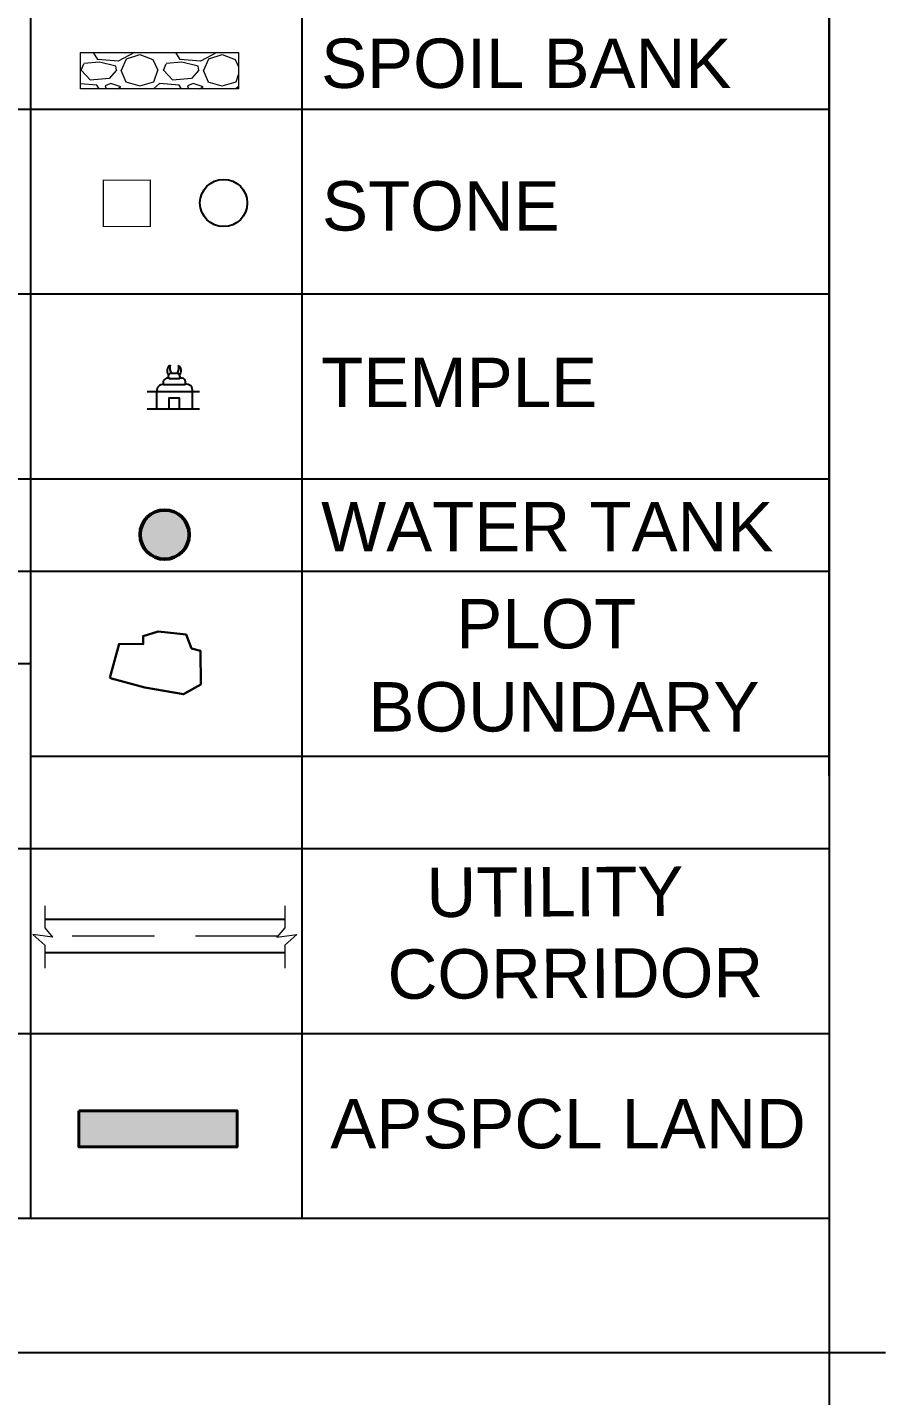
# Model space of a CAD drawing. Header units: feet. Extents: x 199174 to 214517, y 1645895 to 1656921.
# Drawn here: x 213214 to 214517, y 1648136 to 1650213 of the extents above; entities that cross this region are included whole.
import ezdxf

# ---------------------------------------------------------------- set-up
doc = ezdxf.new("R2010")
doc.units = ezdxf.units.FT
doc.header["$MEASUREMENT"] = 0
doc.linetypes.add('DASHED', pattern=[0.75, 0.5, -0.25])
for name, color, linetype, lineweight in [('11 KV POWER LINE', 254, 'Continuous', 9), ('PLOT BOUNDARY', 1, 'Continuous', 50), ('SPOIL BANK', 253, 'Continuous', 9)]:
    doc.layers.add(name, color=color, linetype=linetype, lineweight=lineweight)
doc.layers.add('APSPCL LAND', color=7, linetype='Continuous', true_color=0xd7ecd5)
for name, color, linetype in [('C-ANNO-MATC', 7, 'DASHED'), ('name power lines', 1, 'Continuous'), ('ROAD', 7, 'Continuous'), ('STONE', 1, 'Continuous'), ('STREAM', 141, 'Continuous'), ('TEMPLE', 1, 'Continuous'), ('TITLE BOX', 7, 'Continuous')]:
    doc.layers.add(name, color=color, linetype=linetype)
doc.styles.get("Standard").update_dxf_attribs({"font": 'arial.ttf'})
doc.linetypes.add('ZIGZAG', pattern='A,0.0001,-0.2,[131,ltypeshp.shx,S=0.2,R=0,X=-0.2,Y=0],-0.4,[131,ltypeshp.shx,S=0.2,R=180,X=0.2,Y=0],-0.2', length=0.8001)

# ---------------------------------------------------------------- blocks, each defined once
blk = doc.blocks.new('A$C4C0265E5')
at = {"layer": 'TEMPLE'}
for points in [[(-2.22, 15.83), (3.18, 15.83)], [(-1.01, 18.49), (1.57, 18.49)], [(-13.54, 8.99), (13.54, 8.99)], [(-8.54, 0), (-8.54, 8.99)], [(-5.2, 12.77), (6, 12.77)], [(9.88, 0), (9.88, 8.99)], [(-13.54, 0), (13.54, 0)], [(3.18, 0), (3.18, 5.69), (-2.38, 5.69), (-2.38, 0)]]:
    blk.add_lwpolyline(points, dxfattribs=at)
for centre, radius, start, end in [((0.34, 19.76), 3.64, 124.69079, 216.50017), ((3.12, 21.38), 5.04, 164.18558, 215.05903), ((-0.71, 21.1), 3.55, 312.86689, 23.83213), ((0.83, 19.82), 3.21, 317.58605, 57.66436), ((-3.03, 13.64), 2.34, 69.7058, 201.76239), ((-1.19, 16.97), 1.53, 83.09168, 227.97506), ((1.71, 16.75), 1.74, 327.90798, 94.58219), ((4.05, 13.8), 2.21, 332.28963, 113.06286), ((-5.32, 9.51), 3.26, 87.84359, 189.20119), ((6.68, 9.59), 3.25, 349.37601, 102.00426)]:
    blk.add_arc(centre, radius, start, end, dxfattribs=at)

msp = doc.modelspace()

# ---------------------------------------------------------------- hatches: boundary and pattern name
at = {"layer": 'APSPCL LAND', "lineweight": 40}
h = msp.add_hatch(color=256, dxfattribs=at)
h.dxf.hatch_style = 1
h.paths.add_polyline_path([(213532.2, 1648568.6), (213292, 1648568.6), (213292, 1648513.6), (213532.2, 1648513.6)])
at = {"layer": 'SPOIL BANK'}
h = msp.add_hatch(dxfattribs=at)
h.set_pattern_fill('GRAVEL', color=256, scale=125)
h.set_pattern_definition([(228.0127875, (-1776.456, 22.26), (-1000, -1125), [16.817, -1664.886006]), (184.96974073, (-1787.7057, 9.76), (1500, 125), [28.8585, -2856.990595]), (132.5104471, (-1816.456, 7.26), (1250, -1375), [20.3485, -2014.5040745]), (267.273689, (-1865.206, -23.99), (125, 2500), [26.27975, -2601.694755]), (292.83365418, (-1866.456, -50.24), (-625, 1500), [25.769375, -2551.171641]), (357.273689, (-1856.456, -73.99), (-2500, 125), [26.27975, -2601.694755]), (37.69424047, (-1830.2057, -75.24), (-1625, -1250), [34.753625, -3440.606069]), (72.25532837, (-1802.7057, -53.99), (875, 2750), [32.811, -3248.290187]), (121.4295656, (-1792.706, -22.74), (-1000, 1625), [26.36875, -2610.509139]), (175.2363583, (-1806.456, -0.24), (1375, -125), [30.104, -1475.095322]), (222.3974378, (-1836.4557, 2.26), (-1500, -1375), [38.931, -3854.171876]), (138.8140748, (-1741.456, -25.24), (-875, 750), [13.287625, -1315.480602]), (171.4692344, (-1751.456, -16.49), (1625, -250), [25.279625, -2502.688927]), (225, (-1776.46, -12.74), (-1e-14, -125), [17.677625, -159.09907]), (203.1985905, (-1785.206, 2.26), (625, 250), [9.51975, -942.451888]), (291.8014095, (-1793.956, -1.49), (-125, 375), [13.462875, -659.682726]), (30.9637565, (-1788.956, -13.99), (375, 250), [21.866125, -707.002862]), (161.5650512, (-1770.206, -2.74), (250, -125), [15.811375, -379.4733325]), (16.38954033, (-1866.456, -1.49), (1250, 375), [22.15, -2192.855643]), (70.34617594, (-1845.206, 4.76), (-500, -1375), [18.582625, -1839.675968]), (293.1985905, (-1770.206, 22.26), (-250, 625), [19.039375, -932.932263]), (343.61045967, (-1762.706, 4.76), (-1250, 375), [22.15, -2192.855643]), (339.4439548, (-1866.456, -78.99), (-625, 250), [21.36, -1046.640468]), (294.77514057, (-1846.456, -86.49), (-625, 1375), [17.89725, -1771.830383]), (66.8014095, (-1768.956, -102.74), (250, 625), [19.039375, -932.932263]), (17.35402464, (-1761.456, -85.24), (-1625, -500), [20.953875, -2074.427952]), (69.4439548, (-1830.206, -102.74), (-250, -625), [10.68, -1057.320468]), (101.3099325, (-1776.456, -102.74), (-125, 500), [6.37375, -631.003689]), (165.9637565, (-1777.706, -96.49), (375, -125), [25.769375, -489.618828]), (186.00900596, (-1802.706, -90.24), (1250, 125), [23.88125, -2364.240397]), (303.6900675, (-1788.956, -25.24), (-125, 250), [18.02775, -432.666159]), (353.1572266, (-1778.9557, -40.24), (2125, -250), [31.47425, -3115.945328]), (60.9453959, (-1747.706, -43.99), (-500, -875), [12.8695, -1274.084268]), (90, (-1741.46, -32.74), (-125, 125), [7.5, -117.5]), (120.25643716, (-1805.206, -86.49), (500, -875), [17.3655, -1719.189999]), (48.0127875, (-1813.956, -71.49), (1000, 1125), [33.634, -1648.069006]), (0, (-1791.46, -46.49), (125, 125), [32.5, -92.5]), (325.30484647, (-1758.956, -46.49), (1250, -875), [19.76425, -1956.659288]), (254.0546041, (-1742.706, -57.74), (-125, -500), [18.20025, -891.813486]), (207.64597536, (-1747.7057, -75.24), (-2375, -1250), [29.633125, -2933.684273]), (175.42607874, (-1773.9557, -88.99), (-1625, 125), [31.349875, -3103.634176])])
h.paths.add_polyline_path([(213534.5, 1650119.9), (213534.5, 1650174.9), (213294.3, 1650174.9), (213294.3, 1650119.9)])
at = {"layer": 'STREAM', "lineweight": 50}
h = msp.add_hatch(color=256, dxfattribs=at)
h.dxf.hatch_style = 1
edge = h.paths.add_edge_path()
edge.add_arc((213422.3, 1649443.2), 37.3, 0, 360)

# ---------------------------------------------------------------- linework, layer by layer
at = {"layer": 'APSPCL LAND', "color": 1}
msp.add_lwpolyline([(199174.1, 1656920.6), (214431.1, 1656920.6), (214431.1, 1645894.6), (199174.1, 1645894.6)], close=True, dxfattribs=at)
at = {"layer": 'APSPCL LAND', "lineweight": 40}
msp.add_lwpolyline([(213292, 1648568.6), (213532.2, 1648568.6), (213532.2, 1648513.6), (213292, 1648513.6)], close=True, dxfattribs=at)
at = {"layer": 'APSPCL LAND', "flags": 128}
msp.add_lwpolyline([(211955.7, 1648405), (211955.7, 1648201.6), (214517, 1648201.6)], dxfattribs=at)
at = {"layer": 'C-ANNO-MATC', "lineweight": 9, "ltscale": 250}
msp.add_line((213594.3, 1648833.8), (213250.7, 1648833.8), dxfattribs=at)
at = {"layer": 'name power lines', "color": 7, "linetype": 'Continuous', "lineweight": 9, "ltscale": 190}
for p, q in [((213240.3, 1648879.9), (213240.3, 1648846.3)), ((213604.7, 1648879.9), (213604.7, 1648846.3)), ((213240.3, 1648846.3), (213252.1, 1648832.1)), ((213604.7, 1648846.3), (213592.8, 1648832.1)), ((213252.1, 1648832.1), (213222.2, 1648836.1)), ((213222.2, 1648836.1), (213240.3, 1648820)), ((213240.3, 1648820), (213240.3, 1648785.3)), ((213592.8, 1648832.1), (213622.7, 1648836.1)), ((213622.7, 1648836.1), (213604.7, 1648820)), ((213604.7, 1648820), (213604.7, 1648785.3))]:
    msp.add_line(p, q, dxfattribs=at)
at = {"layer": 'PLOT BOUNDARY', "lineweight": 30}
msp.add_lwpolyline([(213338.8, 1649225.8), (213341.3, 1649224.9), (213392.1, 1649211.2), (213450.7, 1649200.8), (213477, 1649215.7), (213476.8, 1649266.6), (213463.2, 1649270.4), (213454.9, 1649291.8), (213412.4, 1649296), (213389.4, 1649289.1), (213389.7, 1649277.1), (213353.4, 1649277.6)], close=True, dxfattribs=at)
at = {"layer": 'ROAD'}
for p, q in [((213278.6, 1648858.8), (213240.3, 1648858.8)), ((213604.7, 1648858.8), (213278.6, 1648858.8)), ((213240.3, 1648808.8), (213559.8, 1648808.8)), ((213559.8, 1648808.8), (213604.7, 1648808.8))]:
    msp.add_line(p, q, dxfattribs=at)
at = {"layer": 'SPOIL BANK'}
msp.add_lwpolyline([(213294.3, 1650174.9), (213534.5, 1650174.9), (213534.5, 1650119.9), (213294.3, 1650119.9)], close=True, dxfattribs=at)
at = {"layer": 'STONE', "const_width": 1.83}
msp.add_lwpolyline([(213329.2, 1649981.3), (213400.6, 1649981.3), (213400.6, 1649910.9), (213329.2, 1649910.9)], close=True, dxfattribs=at)
at = {"layer": 'STONE'}
msp.add_circle((213511.8, 1649946.6), 35.9, dxfattribs=at)
at = {"layer": 'STREAM', "lineweight": 50}
msp.add_circle((213422.3, 1649443.2), 37.3, dxfattribs=at)
at = {"layer": 'TITLE BOX'}
for p, q in [((214430.2, 1650088.7), (211957.4, 1650088.7)), ((214430.2, 1649808.1), (211957.4, 1649808.1)), ((214430.2, 1649527.5), (211957.4, 1649527.5)), ((214430.2, 1649387.2), (211957.4, 1649387.2)), ((213218.4, 1649246.9), (211957.4, 1649246.9)), ((214430.2, 1649106.6), (213218.4, 1649106.6)), ((214430.2, 1648966.2), (211957.4, 1648966.2)), ((214430.2, 1648685.6), (211957.4, 1648685.6)), ((214428.5, 1648405), (211955.7, 1648405))]:
    msp.add_line(p, q, dxfattribs=at)
msp.add_lwpolyline([(211957.4, 1651092.5), (214430.2, 1651092.5), (214431.1, 1648405), (211955.7, 1648405)], close=True, dxfattribs=at)
at = {"layer": 'TITLE BOX', "color": 0}
for points in [[(213218.4, 1650930.6), (213218.4, 1648405)], [(213630.3, 1650930.6), (213630.3, 1648405)]]:
    msp.add_lwpolyline(points, dxfattribs=at)

# ---------------------------------------------------------------- block references
at = {"layer": 'TEMPLE', "xscale": 2.928964027551065, "yscale": 2.928964027551065, "zscale": 2.928964027551065}
msp.add_blockref('A$C4C0265E5', (213435.6, 1649633.9), dxfattribs=at)

# ---------------------------------------------------------------- texts
at = {"layer": '11 KV POWER LINE', "color": 1, "linetype": 'ZIGZAG', "ltscale": 25}
for s, p in [('PLOT ', (213864.9, 1649270.4)), ('BOUNDARY', (213731.7, 1649144.3))]:
    msp.add_text(s, height=75, dxfattribs=at).set_placement(p)
at = {"layer": 'APSPCL LAND', "lineweight": 40}
msp.add_text('APSPCL LAND', height=75, dxfattribs=at).set_placement((213673.7, 1648511.5))
at = {"layer": 'SPOIL BANK'}
msp.add_text('SPOIL BANK', height=75, dxfattribs=at).set_placement((213659.8, 1650121.2))
at = {"layer": 'STONE'}
msp.add_text('STONE', height=75, dxfattribs=at).set_placement((213661.2, 1649904.7))
at = {"layer": 'STREAM', "lineweight": 50}
msp.add_text('WATER TANK', height=75, dxfattribs=at).set_placement((213659.8, 1649417.8))
at = {"layer": 'TEMPLE'}
msp.add_text('TEMPLE', height=75, dxfattribs=at).set_placement((213659.8, 1649636.7))
at = {"layer": 'TITLE BOX', "color": 0}
for s, p in [('UTILITY ', (213819.9, 1648862.6)), ('CORRIDOR ', (213760.9, 1648738.4))]:
    msp.add_text(s, height=75, rotation=0.2712, dxfattribs=at).set_placement(p)

doc.saveas('drawing.dxf')
